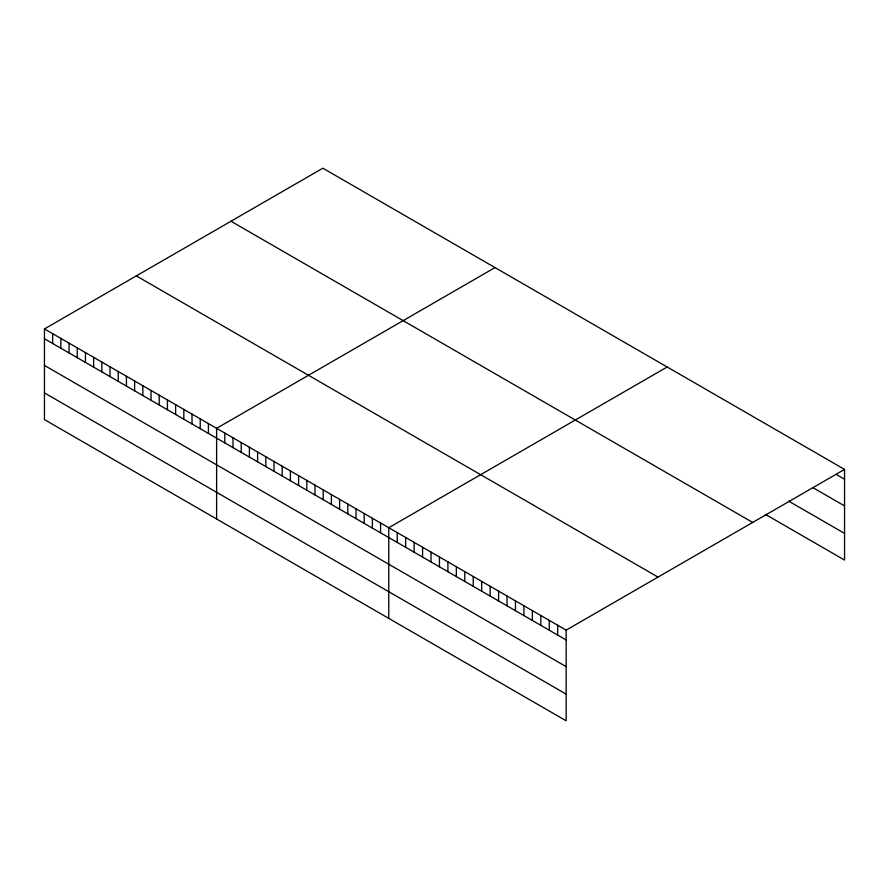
<?xml version="1.0" encoding="UTF-8"?>
<svg xmlns="http://www.w3.org/2000/svg" width="889" height="889" viewBox="0 0 889 889"><rect width="100%" height="100%" fill="white"/><g stroke="black" fill="none" stroke-linecap="round" stroke-linejoin="round"><path stroke-width="1.33" d="M44.45 328.93L566.149 630.134L566.149 720.801L44.45 419.597L44.45 328.93L322.851 168.199L844.55 469.403L844.55 560.07L765.362 514.353M495.006 267.6L216.616 428.331L216.616 518.998M667.172 366.99L388.771 527.722L388.771 618.388M566.149 630.134L844.55 469.403M836.105 474.348L844.55 479.227M812.879 487.617L844.55 505.908M788.587 501.085L844.55 533.389M230.973 221.239L752.683 522.443M136.317 275.89L658.027 577.094M44.45 338.753L566.149 639.958M44.45 365.435L566.149 666.639M44.45 392.916L566.149 694.12M557.703 625.256L557.703 635.079M549.258 620.378L549.258 630.201M540.812 615.499L540.812 625.323M532.367 610.632L532.367 620.455M523.921 605.753L523.921 615.577M515.476 600.875L515.476 610.699M507.03 595.997L507.03 605.82M498.585 591.118L498.585 600.942M490.128 586.24L490.128 596.063M481.682 581.373L481.682 591.196M473.237 576.494L473.237 586.318M464.791 571.616L464.791 581.439M456.346 566.738L456.346 576.561M447.9 561.859L447.9 571.683M439.455 556.981L439.455 566.804M431.009 552.113L431.009 561.937M422.564 547.235L422.564 557.059M414.118 542.357L414.118 552.18M405.662 537.478L405.662 547.302M397.216 532.6L397.216 542.423M380.57 522.988L380.57 532.811M372.38 518.254L372.38 528.077M364.179 513.531L364.179 523.354M355.978 508.797L355.978 518.62M347.788 504.063L347.788 513.886M339.587 499.329L339.587 509.153M331.386 494.595L331.386 504.419M323.185 489.861L323.185 499.685M314.995 485.127L314.995 494.951M306.794 480.393L306.794 490.217M298.593 475.659L298.593 485.483M290.392 470.926L290.392 480.749M282.202 466.192L282.202 476.015M274.001 461.458L274.001 471.281M265.8 456.724L265.8 466.547M257.599 451.99L257.599 461.813M249.409 447.267L249.409 457.079M241.208 442.533L241.208 452.357M233.007 437.799L233.007 447.623M224.806 433.065L224.806 442.889M208.415 423.597L208.415 433.421M200.214 418.863L200.214 428.687M192.013 414.13L192.013 423.953M183.823 409.396L183.823 419.219M175.622 404.662L175.622 414.485M167.421 399.928L167.421 409.751M159.22 395.194L159.22 405.017M151.03 390.46L151.03 400.283M142.829 385.726L142.829 395.549M134.628 380.992L134.628 390.816M126.427 376.269L126.427 386.093M118.237 371.535L118.237 381.359M110.036 366.801L110.036 376.625M101.835 362.067L101.835 371.891M93.634 357.334L93.634 367.157M85.444 352.6L85.444 362.423M77.243 347.866L77.243 357.689M69.042 343.132L69.042 352.955M60.841 338.398L60.841 348.221M52.651 333.664L52.651 343.487"/></g></svg>
